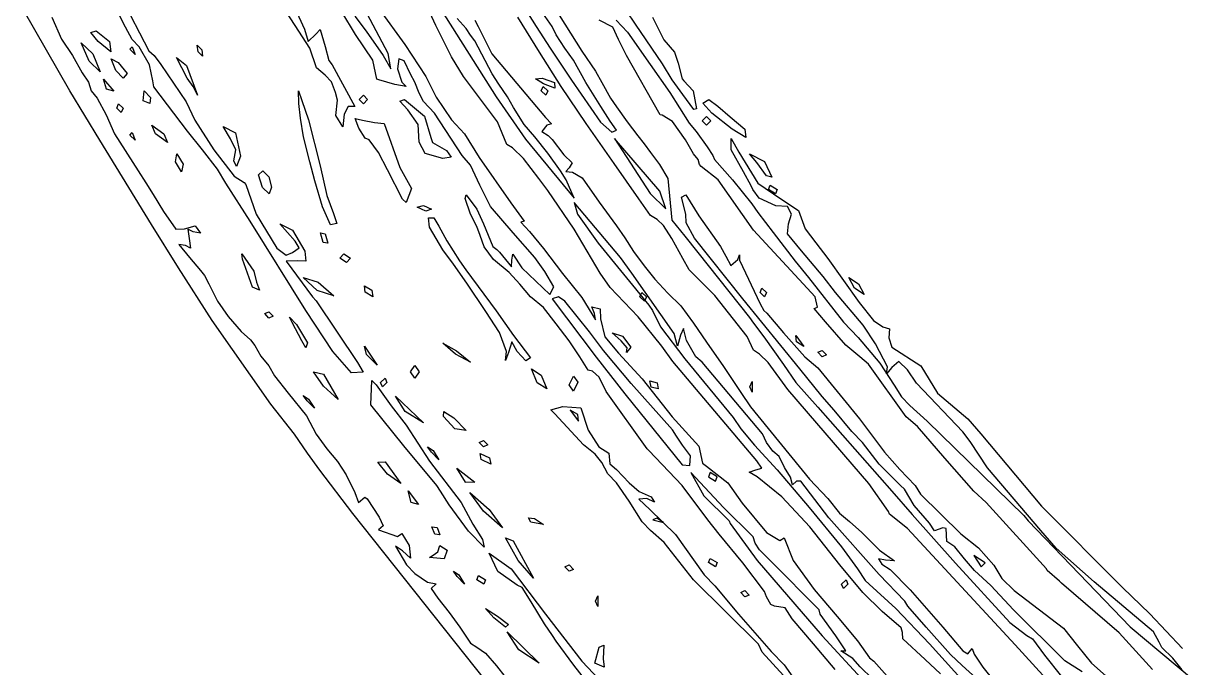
# Model space of a CAD drawing. Extents: x -2 to 136, y 0 to 93.
# Drawn here: x 2.06 to 20.71, y 17.02 to 27.39 of the extents above; entities that cross this region are included whole.
import ezdxf

# ---------------------------------------------------------------- set-up
doc = ezdxf.new("R2010")
doc.units = 0

msp = doc.modelspace()

# ---------------------------------------------------------------- linework, layer by layer
at = {"layer": 'Image'}
for p, q in [((3.453087, 28.157685), (4.081492, 26.945048)), ((8.465739, 28.113288), (9.671968, 26.207152)), ((9.817673, 28.117971), (10.313808, 27.338933)), ((11.915005, 27.372429), (11.449144, 28.058731)), ((3.704039, 27.324619), (3.417248, 27.894001)), ((8.697762, 27.350283), (8.498698, 27.78494)), ((2.80619, 26.299121), (2.057914, 27.612214)), ((6.670301, 26.990239), (6.188437, 27.732182)), ((6.436827, 27.618306), (6.583487, 27.293451)), ((7.788556, 27.612803), (8.20066, 27.049373)), ((10.569538, 27.335255), (10.348147, 27.660163)), ((2.517108, 27.485194), (2.676305, 27.130917)), ((7.403992, 27.209181), (7.187382, 27.570945)), ((7.39443, 27.503874), (7.575865, 27.261278)), ((7.933384, 26.90417), (7.595634, 27.542582)), ((9.188852, 27.303293), (9.040693, 27.463842)), ((9.326885, 27.435664), (9.378647, 27.335043)), ((10.365512, 26.921262), (10.018209, 27.488343)), ((10.68466, 27.520569), (11.049501, 26.940973)), ((11.547566, 27.325439), (11.328372, 27.435796)), ((11.600908, 27.440083), (11.783295, 27.245641)), ((12.188267, 27.485062), (12.369665, 27.122715)), ((3.145384, 27.241636), (3.235123, 27.26731)), ((3.263456, 27.095966), (3.145384, 27.241636)), ((3.235123, 27.26731), (3.447937, 27.094775)), ((3.813076, 27.127319), (3.704039, 27.324619)), ((6.583487, 27.293451), (6.647242, 27.093016)), ((6.769491, 27.210398), (6.837924, 27.288344)), ((6.837924, 27.288344), (6.916167, 27.012252)), ((7.575865, 27.261278), (7.852857, 26.869668)), ((8.948911, 26.846861), (8.697762, 27.350283)), ((9.257869, 27.197539), (9.188852, 27.303293)), ((9.378647, 27.335043), (9.602951, 26.895809)), ((10.313808, 27.338933), (10.541319, 26.990186)), ((10.638201, 27.199656), (10.569538, 27.335255)), ((11.639229, 27.126975), (11.547566, 27.325439)), ((11.783295, 27.245641), (12.148127, 26.722375)), ((12.346358, 26.73436), (11.915005, 27.372429)), ((2.676305, 27.130917), (2.849666, 26.868583)), ((3.117526, 26.780292), (2.993291, 27.07255)), ((2.993291, 27.07255), (3.179121, 26.895359)), ((3.263456, 27.094775), (3.263456, 27.095966)), ((3.471373, 26.930549), (3.263456, 27.094775)), ((3.447937, 27.094775), (3.471373, 26.930549)), ((3.922864, 27.006537), (3.813076, 27.127319)), ((6.647242, 27.093016), (6.769491, 27.210398)), ((7.687107, 26.795724), (7.403992, 27.209181)), ((8.20066, 27.049373), (8.539453, 26.531743)), ((9.326885, 27.104618), (9.257869, 27.197539)), ((9.606691, 26.576378), (9.326885, 27.104618)), ((10.776234, 26.990186), (10.638201, 27.199656)), ((11.766775, 26.86988), (11.639229, 27.126975)), ((12.369665, 27.122715), (12.540637, 26.921077)), ((2.849666, 26.868583), (3.005601, 26.589634)), ((3.179121, 26.895359), (3.299715, 26.609553)), ((3.775506, 26.97103), (3.814141, 27.009659)), ((3.861264, 26.885887), (3.775506, 26.97103)), ((3.775506, 26.97103), (3.775506, 26.97103)), ((3.814141, 27.009659), (3.861264, 26.885887)), ((4.093593, 26.720708), (3.922864, 27.006537)), ((4.081492, 26.945048), (4.166124, 26.868583)), ((4.166124, 26.868583), (4.27522, 26.724677)), ((4.872493, 26.926818), (4.859894, 27.033339)), ((4.859894, 27.033339), (4.933655, 26.959706)), ((4.946094, 26.856376), (4.872493, 26.926818)), ((4.872493, 26.926818), (4.872493, 26.926818)), ((4.933655, 26.959706), (4.946094, 26.856376)), ((6.780349, 26.670755), (6.670301, 26.990239)), ((6.916167, 27.012252), (6.979289, 26.791193)), ((7.852857, 26.869668), (7.973971, 26.654688)), ((7.973971, 26.654688), (7.933384, 26.90417)), ((7.933384, 26.90417), (7.933384, 26.90417)), ((9.602951, 26.895809), (10.465652, 25.871264)), ((10.714412, 26.36913), (10.365512, 26.921262)), ((10.541319, 26.990186), (10.883439, 26.472556)), ((10.914267, 26.796432), (10.776234, 26.990186)), ((11.049501, 26.940973), (11.270795, 26.617732)), ((12.307929, 25.917011), (11.766775, 26.86988)), ((12.540637, 26.921077), (12.600091, 26.746584)), ((3.299715, 26.609553), (3.117526, 26.780292)), ((3.117526, 26.780292), (3.117526, 26.780292)), ((3.551212, 26.627972), (3.472498, 26.817757)), ((3.472498, 26.817757), (3.586664, 26.755315)), ((3.586664, 26.755315), (3.729623, 26.578468)), ((4.142411, 26.461893), (4.093593, 26.720708)), ((4.27522, 26.724677), (4.680998, 26.126799)), ((4.697169, 26.506978), (4.526245, 26.836569)), ((4.526245, 26.836569), (4.687124, 26.711077)), ((4.687124, 26.711077), (4.862901, 26.230912)), ((6.917149, 26.554629), (6.780349, 26.670755)), ((6.979289, 26.791193), (7.029929, 26.722163)), ((7.029929, 26.722163), (7.39443, 26.049302)), ((7.747696, 26.486922), (7.687107, 26.795724)), ((8.103259, 26.815029), (8.084595, 26.653874)), ((8.188119, 26.783441), (8.103259, 26.815029)), ((8.291644, 26.567938), (8.188119, 26.783441)), ((9.146692, 26.529653), (8.948911, 26.846861)), ((11.111557, 26.436519), (10.914267, 26.796432)), ((12.148127, 26.722375), (12.46689, 26.273748)), ((12.502837, 26.479805), (12.346358, 26.73436)), ((12.600091, 26.746584), (12.666382, 26.494384)), ((3.005601, 26.589634), (3.107456, 26.442049)), ((3.396375, 26.328543), (3.348285, 26.48679)), ((3.348285, 26.48679), (3.517499, 26.298407)), ((3.665378, 26.50719), (3.551212, 26.627972)), ((3.551212, 26.627972), (3.551212, 26.627972)), ((3.729623, 26.578468), (3.665378, 26.50719)), ((4.791804, 26.368945), (4.697169, 26.506978)), ((7.02115, 26.44832), (6.917149, 26.554629)), ((7.782688, 26.47872), (7.747696, 26.486922)), ((8.084595, 26.653874), (8.153611, 26.438371)), ((8.36066, 26.438371), (8.291644, 26.567938)), ((8.539453, 26.531743), (8.70485, 26.197971)), ((9.693677, 25.80279), (9.146692, 26.529653)), ((9.711389, 26.408844), (9.606691, 26.576378)), ((10.30405, 26.492327), (10.409824, 26.505972)), ((10.431152, 26.41403), (10.30405, 26.492327)), ((10.409824, 26.505972), (10.60653, 26.433371)), ((11.270795, 26.617732), (11.373504, 26.436758)), ((12.675378, 26.241072), (12.502837, 26.479805)), ((12.666382, 26.494384), (12.690012, 26.46094)), ((3.290777, 25.505425), (2.80619, 26.299121)), ((3.107456, 26.442049), (3.151671, 26.30227)), ((3.151671, 26.30227), (3.246353, 26.18297)), ((3.517499, 26.298407), (3.396375, 26.328543)), ((3.396375, 26.328543), (3.396375, 26.328543)), ((3.989621, 26.138969), (4.005242, 26.300021)), ((4.005242, 26.300021), (4.1066, 26.19649)), ((4.163281, 26.368125), (4.142411, 26.461893)), ((4.70264, 25.654147), (4.163281, 26.368125)), ((4.862901, 26.230912), (4.791804, 26.368945)), ((4.791804, 26.368945), (4.791804, 26.368945)), ((6.495721, 26.098038), (6.490284, 26.299915)), ((6.490284, 26.299915), (6.652051, 25.834037)), ((7.082606, 26.276685), (7.02115, 26.44832)), ((8.041499, 26.402494), (7.782688, 26.47872)), ((8.222628, 26.373443), (8.041499, 26.402494)), ((8.153611, 26.438371), (8.222628, 26.373443)), ((8.429677, 26.261736), (8.36066, 26.438371)), ((9.850737, 26.203951), (9.711389, 26.408844)), ((10.396644, 26.299942), (10.427079, 26.368945)), ((10.469733, 26.230912), (10.396644, 26.299942)), ((10.396644, 26.299942), (10.396644, 26.299942)), ((10.427079, 26.368945), (10.500169, 26.299942)), ((10.616069, 26.343872), (10.431151, 26.414056)), ((10.431151, 26.414056), (10.431152, 26.41403)), ((10.500169, 26.299942), (10.469733, 26.230912)), ((10.60653, 26.433371), (10.616069, 26.343872)), ((11.120128, 25.775591), (10.714412, 26.36913)), ((10.883439, 26.472556), (11.35123, 25.799003)), ((11.355787, 26.047424), (11.111557, 26.436519)), ((11.373504, 26.436758), (11.510727, 26.183234)), ((12.690012, 26.46094), (12.843198, 26.303523)), ((12.843198, 26.303523), (12.893595, 26.010117)), ((3.246353, 26.18297), (3.39133, 25.913968)), ((4.094685, 26.096848), (3.98962, 26.138969)), ((3.98962, 26.138969), (3.989621, 26.138969)), ((4.1066, 26.19649), (4.094685, 26.096848)), ((4.680998, 26.126799), (4.819031, 25.831233)), ((7.116131, 26.149817), (7.082606, 26.276685)), ((7.090641, 25.903808), (7.116131, 26.149817)), ((7.463446, 26.161988), (7.532463, 26.230991)), ((7.532463, 26.092958), (7.463446, 26.161988)), ((7.463446, 26.161988), (7.463446, 26.161988)), ((7.532463, 26.230991), (7.60148, 26.161988)), ((7.60148, 26.161988), (7.532463, 26.092958)), ((8.118713, 26.132606), (8.195295, 26.160692)), ((8.247057, 25.99292), (8.118713, 26.132606)), ((8.195295, 26.160692), (8.516147, 25.895252)), ((8.50014, 26.128677), (8.429677, 26.261736)), ((8.677442, 25.942966), (8.50014, 26.128677)), ((8.70485, 26.197971), (8.952231, 25.835625)), ((9.671968, 26.207152), (10.140726, 25.523523)), ((9.948033, 26.031443), (9.850737, 26.203951)), ((11.510727, 26.183234), (11.604438, 26.043825)), ((12.46689, 26.273748), (12.778632, 25.783132)), ((12.852175, 25.999534), (12.675378, 26.241072)), ((12.994508, 26.103793), (13.09045, 26.162306)), ((13.09045, 26.162306), (13.237896, 26.053483)), ((3.564019, 26.02414), (3.594454, 26.093144)), ((3.637109, 25.955111), (3.564019, 26.02414)), ((3.564019, 26.02414), (3.564019, 26.02414)), ((3.594454, 26.093144), (3.667544, 26.02414)), ((3.667544, 26.02414), (3.637109, 25.955111)), ((6.518533, 25.861131), (6.495721, 26.098038)), ((7.226627, 25.926192), (7.201376, 25.722092)), ((7.290052, 26.049302), (7.226627, 25.926192)), ((7.39443, 26.049302), (7.290052, 26.049302)), ((8.41647, 25.760811), (8.247057, 25.99292)), ((9.12334, 25.2632), (8.677442, 25.942966)), ((10.120574, 25.76051), (9.948033, 26.031443)), ((11.503579, 25.81467), (11.355787, 26.047424)), ((11.604438, 26.043825), (11.776979, 25.804642)), ((12.893595, 26.010117), (12.852167, 25.99927)), ((12.852167, 25.99927), (12.852175, 25.999534)), ((13.143238, 25.939871), (12.994508, 26.103793)), ((13.467874, 25.683357), (13.143238, 25.939871)), ((13.237896, 26.053483), (13.438582, 25.884255)), ((3.39133, 25.913968), (3.528649, 25.609406)), ((4.185167, 25.610174), (4.129266, 25.748207)), ((4.129266, 25.748207), (4.3232, 25.610174)), ((4.819031, 25.831233), (5.124415, 25.352152)), ((6.570676, 25.562602), (6.518533, 25.861131)), ((6.652051, 25.834037), (6.838343, 25.09212)), ((7.201376, 25.722092), (7.090641, 25.903808)), ((7.459527, 25.701534), (7.402537, 25.856501)), ((7.402537, 25.856501), (7.516842, 25.829301)), ((7.516842, 25.829301), (7.713432, 25.790752)), ((7.713432, 25.790752), (7.868645, 25.773289)), ((7.868645, 25.773289), (8.120569, 25.06889)), ((8.431688, 25.47558), (8.41647, 25.760811)), ((8.516147, 25.895252), (8.619754, 25.551648)), ((8.952231, 25.835625), (9.161219, 25.611311)), ((9.841791, 25.438777), (9.693677, 25.80279)), ((10.293115, 25.561385), (10.120574, 25.76051)), ((10.485075, 25.750482), (10.406037, 25.645072)), ((10.465652, 25.871264), (10.560485, 25.772337)), ((10.560485, 25.772337), (10.485075, 25.750482)), ((11.569939, 25.129638), (11.120128, 25.775591)), ((11.35123, 25.799003), (11.532012, 25.636154)), ((11.604431, 25.670419), (11.503579, 25.81467)), ((11.776979, 25.804642), (11.94952, 25.577789)), ((12.342901, 25.911454), (12.307929, 25.917011)), ((12.507523, 25.806097), (12.342901, 25.911454)), ((12.718036, 25.515083), (12.507523, 25.806097)), ((12.778632, 25.783132), (12.887157, 25.645522)), ((12.984759, 25.81721), (13.053776, 25.88624)), ((13.053776, 25.748207), (12.984759, 25.81721)), ((12.984759, 25.81721), (12.984759, 25.81721)), ((13.053776, 25.88624), (13.122792, 25.81721)), ((13.122792, 25.81721), (13.053776, 25.748207)), ((13.438582, 25.884255), (13.673156, 25.682484)), ((3.528649, 25.609406), (3.909279, 25.016344)), ((3.775506, 25.589801), (3.814141, 25.62843)), ((3.861264, 25.504685), (3.775506, 25.589801)), ((3.775506, 25.589801), (3.775506, 25.589801)), ((3.814141, 25.62843), (3.861264, 25.504685)), ((4.379102, 25.472141), (4.185167, 25.610174)), ((4.185167, 25.610174), (4.185167, 25.610174)), ((4.3232, 25.610174), (4.379102, 25.472141)), ((4.944197, 25.351465), (4.70264, 25.654147)), ((5.392232, 25.526671), (5.27911, 25.726061)), ((5.27911, 25.726061), (5.475059, 25.627425)), ((5.475059, 25.627425), (5.555768, 25.251664)), ((6.670523, 25.161124), (6.570676, 25.562602)), ((7.564536, 25.536964), (7.459527, 25.701534)), ((8.619754, 25.551648), (8.646734, 25.472009)), ((9.161219, 25.611311), (9.397042, 25.228936)), ((10.500164, 25.29958), (10.293115, 25.561385)), ((10.406037, 25.645072), (10.507395, 25.580117)), ((10.507395, 25.580117), (10.56918, 25.516458)), ((11.532012, 25.636154), (11.604431, 25.670419)), ((11.604431, 25.670419), (11.604431, 25.670419)), ((11.94952, 25.577789), (12.053044, 25.446926)), ((12.887157, 25.645522), (13.063654, 25.397687)), ((13.467874, 25.682484), (13.467874, 25.683357)), ((13.689818, 25.549521), (13.467874, 25.682484)), ((13.673156, 25.682484), (13.689818, 25.549521)), ((4.123203, 24.147824), (3.290777, 25.505425)), ((5.480806, 25.35157), (5.392232, 25.526671)), ((7.628188, 25.512887), (7.564536, 25.536964)), ((7.77659, 25.309819), (7.628188, 25.512887)), ((8.528428, 25.29442), (8.431688, 25.47558)), ((8.646734, 25.472009), (8.870476, 25.342601)), ((9.932414, 25.386522), (9.841791, 25.438777)), ((10.112006, 25.213802), (9.932414, 25.386522)), ((10.140726, 25.523523), (10.924172, 24.574913)), ((10.56918, 25.516458), (10.758975, 25.272143)), ((12.30597, 24.688684), (11.574066, 25.533471)), ((11.574066, 25.533471), (12.151349, 24.650187)), ((12.053044, 25.446926), (12.156569, 25.309925)), ((12.846733, 25.28643), (12.718036, 25.515083)), ((13.063654, 25.397687), (13.155167, 25.26148)), ((13.453086, 25.351306), (13.450762, 25.53154)), ((13.450762, 25.53154), (13.577641, 25.316804)), ((4.509803, 25.157922), (4.533234, 25.288573)), ((4.533234, 25.288573), (4.633769, 25.119346)), ((5.185755, 25.038886), (4.944197, 25.351465)), ((5.124415, 25.352152), (5.455706, 24.930275)), ((5.448393, 25.175199), (5.480806, 25.35157)), ((5.493394, 25.085301), (5.448393, 25.175199)), ((5.448393, 25.175199), (5.448393, 25.175199)), ((5.555768, 25.251664), (5.493394, 25.085301)), ((7.919868, 25.029758), (7.77659, 25.309819)), ((8.813549, 25.213193), (8.528428, 25.29442)), ((8.528428, 25.29442), (8.528428, 25.29442)), ((8.946024, 25.231661), (8.813549, 25.213193)), ((8.870476, 25.342601), (8.946024, 25.231661)), ((9.258132, 25.10736), (9.12334, 25.2632)), ((9.397042, 25.228936), (9.905427, 24.500142)), ((10.355075, 24.893048), (10.112006, 25.213802)), ((10.707214, 25.014042), (10.500164, 25.29958)), ((10.758975, 25.272143), (10.894703, 25.143142)), ((12.156569, 25.309925), (12.297794, 25.11797)), ((12.919822, 25.195916), (12.846733, 25.28643)), ((12.943667, 25.11625), (12.919822, 25.195916)), ((13.155167, 25.26148), (13.182853, 25.195916)), ((13.182853, 25.195916), (13.471165, 24.868098)), ((13.649487, 24.997876), (13.453086, 25.351306)), ((13.577641, 25.316804), (13.879262, 24.816425)), ((13.864713, 25.145275), (13.746631, 25.288679)), ((13.746631, 25.288679), (13.988189, 25.163346)), ((3.909279, 25.016344), (4.030838, 24.821637)), ((4.509804, 25.157922), (4.509803, 25.157922)), ((4.606509, 24.997029), (4.509804, 25.157922)), ((4.633769, 25.119346), (4.606509, 24.997029)), ((5.321771, 24.817086), (5.185755, 25.038886)), ((5.845071, 24.950674), (5.914087, 25.012296)), ((5.914087, 25.012296), (6.014097, 24.917945)), ((6.753927, 24.850556), (6.670523, 25.161124)), ((6.838343, 25.09212), (6.945476, 24.618914)), ((8.16475, 24.557345), (7.919868, 25.029758)), ((8.120569, 25.06889), (8.305627, 24.730478)), ((9.409229, 24.781976), (9.258132, 25.10736)), ((10.798688, 24.87167), (10.707214, 25.014042)), ((10.845245, 25.060397), (10.791897, 25.004358)), ((10.791897, 25.004358), (10.897007, 24.990071)), ((10.894703, 25.143142), (10.845245, 25.060397)), ((10.897007, 24.990071), (11.053269, 24.902732)), ((11.966783, 24.564753), (11.569939, 25.129638)), ((12.297794, 25.11797), (12.432568, 24.889443)), ((12.968043, 25.082066), (12.943667, 25.11625)), ((13.240849, 24.868415), (12.968043, 25.082066)), ((13.773297, 24.773589), (13.649487, 24.997876)), ((14.02, 24.931968), (13.864713, 25.145275)), ((13.988189, 25.163346), (14.106271, 24.91104)), ((4.030838, 24.821637), (4.150511, 24.630582)), ((5.711781, 24.202486), (5.321771, 24.817086)), ((5.455706, 24.930275), (5.61398, 24.824071)), ((5.61398, 24.824071), (5.643442, 24.795523)), ((5.908406, 24.747157), (5.845071, 24.950674)), ((6.014097, 24.917945), (6.055989, 24.752793)), ((6.876679, 24.436457), (6.753927, 24.850556)), ((10.500174, 24.69604), (10.355075, 24.893048)), ((10.924172, 24.574913), (10.798688, 24.87167)), ((11.053269, 24.902732), (11.329335, 24.51144)), ((12.432568, 24.889443), (12.49891, 24.217647)), ((13.812962, 24.058659), (13.240849, 24.868415)), ((13.471165, 24.868098), (13.786629, 24.485087)), ((13.879262, 24.816425), (14.25208, 24.562028)), ((14.02, 24.931942), (14.02, 24.931968)), ((14.106271, 24.91104), (14.02, 24.931942)), ((4.150511, 24.630582), (4.31645, 24.361977)), ((5.643442, 24.795523), (5.807914, 24.319009)), ((6.019314, 24.643626), (5.908406, 24.747157)), ((5.908406, 24.747157), (5.908406, 24.747157)), ((6.055989, 24.752793), (6.019314, 24.643626)), ((6.945476, 24.618914), (7.05352, 24.327899)), ((8.305627, 24.730478), (8.222622, 24.505593)), ((9.171603, 24.569754), (9.188856, 24.629656)), ((9.188856, 24.629656), (9.360502, 24.396743)), ((9.577163, 24.442172), (9.409229, 24.781976)), ((10.922899, 24.076148), (10.500174, 24.69604)), ((12.151349, 24.650187), (12.401806, 24.402448)), ((12.401806, 24.402448), (12.30597, 24.688684)), ((12.30597, 24.688684), (12.30597, 24.688684)), ((12.65164, 24.588195), (12.720276, 24.626593)), ((12.720276, 24.626593), (12.933202, 24.287126)), ((13.800833, 24.712893), (13.773297, 24.773589)), ((13.902258, 24.573776), (13.800833, 24.712893)), ((14.166177, 24.643626), (14.054506, 24.712629)), ((14.054506, 24.712629), (14.054508, 24.712629)), ((14.054508, 24.712629), (14.080869, 24.781659)), ((14.080869, 24.781659), (14.19254, 24.712629)), ((14.19254, 24.712629), (14.166177, 24.643626)), ((7.006251, 24.145363), (6.876679, 24.436457)), ((8.222622, 24.505593), (8.16475, 24.557345)), ((8.16475, 24.557345), (8.16475, 24.557345)), ((8.399141, 24.430028), (8.498592, 24.456486)), ((8.537269, 24.367454), (8.399141, 24.430028)), ((8.399141, 24.430028), (8.399141, 24.430028)), ((8.498592, 24.456486), (8.63193, 24.396164)), ((9.257873, 24.317395), (9.171603, 24.569754)), ((9.943688, 24.014103), (9.577163, 24.442172)), ((9.905427, 24.500142), (10.120584, 24.20164)), ((11.673442, 23.621171), (10.925759, 24.50681)), ((10.925759, 24.50681), (10.980224, 24.317262)), ((11.329335, 24.51144), (11.604426, 24.129938)), ((12.156579, 24.296255), (11.966783, 24.564753)), ((12.720657, 24.318162), (12.65164, 24.588195)), ((13.786629, 24.485087), (13.881979, 24.343324)), ((14.169077, 24.452994), (13.902258, 24.573776)), ((14.360826, 24.4391), (14.169077, 24.452994)), ((14.25208, 24.562028), (14.533577, 24.375656)), ((14.421608, 24.316045), (14.360826, 24.4391)), ((4.31645, 24.361977), (4.512276, 24.075963)), ((5.807914, 24.319009), (6.138254, 23.769404)), ((7.05352, 24.327899), (7.105822, 24.167912)), ((8.63193, 24.396164), (8.537269, 24.367454)), ((8.599462, 24.10975), (8.582577, 24.256607)), ((8.582577, 24.256607), (8.667522, 24.256144)), ((8.667522, 24.256144), (8.749202, 24.124673)), ((9.35704, 24.118428), (9.257873, 24.317395)), ((9.360502, 24.396743), (9.46906, 24.160815)), ((10.980224, 24.317262), (11.31246, 23.851411)), ((12.260103, 24.229606), (12.156579, 24.296255)), ((12.726829, 24.178489), (12.720657, 24.318162)), ((12.933202, 24.287126), (13.277991, 23.798336)), ((13.881979, 24.343324), (14.128071, 24.018919)), ((14.376349, 24.160762), (14.421608, 24.316045)), ((14.533577, 24.375656), (14.641153, 24.080514)), ((4.55571, 23.453849), (4.123203, 24.147824)), ((4.512276, 24.075963), (4.653887, 24.079402)), ((4.653887, 24.079402), (4.825293, 24.128043)), ((4.794719, 24.030613), (4.706309, 24.077666)), ((4.706309, 24.077666), (4.730042, 23.923484)), ((4.825293, 24.128043), (4.909691, 24.009182)), ((6.607604, 22.765272), (5.711781, 24.202486)), ((6.43298, 23.883611), (6.187153, 24.160762)), ((6.187153, 24.160762), (6.392299, 24.057019)), ((6.392299, 24.057019), (6.593264, 23.719993)), ((7.105822, 24.167912), (7.006251, 24.145363)), ((7.006251, 24.145363), (7.006251, 24.145363)), ((8.814189, 23.742879), (8.599462, 24.10975)), ((8.749202, 24.124673), (8.877429, 23.885489)), ((9.414843, 23.97259), (9.35704, 24.118428)), ((9.46906, 24.160815), (9.613912, 23.798495)), ((10.120584, 24.20164), (10.066951, 24.1889)), ((10.066951, 24.1889), (10.206855, 24.037096)), ((11.345625, 23.365981), (10.922899, 24.076148)), ((11.604426, 24.129938), (11.742459, 23.935258)), ((12.363628, 24.13679), (12.260103, 24.229606)), ((12.497749, 23.922584), (12.363628, 24.13679)), ((12.49891, 24.217647), (12.708701, 23.96415)), ((12.864862, 23.929304), (12.726829, 24.178489)), ((14.610071, 23.194452), (13.812962, 24.058659)), ((14.35747, 23.998728), (14.376349, 24.160762)), ((14.641153, 24.080514), (14.817339, 23.852787)), ((4.730042, 23.923484), (4.753491, 23.77109)), ((4.909691, 24.009182), (4.794719, 24.030613)), ((6.497066, 23.772698), (6.43298, 23.883611)), ((6.888305, 23.861412), (6.844392, 24.016696)), ((6.844392, 24.016696), (6.919735, 24.000027)), ((6.919735, 24.000027), (6.963463, 23.851229)), ((8.877429, 23.885489), (9.080706, 23.567963)), ((9.47524, 23.788493), (9.414843, 23.97259)), ((10.29312, 23.621409), (9.943688, 24.014103)), ((10.206855, 24.037096), (10.431158, 23.7623)), ((11.742459, 23.935258), (11.880491, 23.717903)), ((12.675399, 23.603021), (12.497749, 23.922584)), ((12.708701, 23.96415), (12.916134, 23.700017)), ((13.639179, 22.952438), (12.864862, 23.929304)), ((14.128071, 24.018919), (14.479813, 23.559312)), ((14.586371, 23.725232), (14.35747, 23.998728)), ((4.672474, 23.811142), (4.564609, 23.828075)), ((4.564609, 23.828075), (4.73715, 23.619901)), ((4.753491, 23.77109), (4.672474, 23.811142)), ((6.138254, 23.769404), (6.288482, 23.657154)), ((6.288482, 23.657154), (6.393542, 23.701525)), ((6.393542, 23.701525), (6.497066, 23.772698)), ((6.593264, 23.719993), (6.608594, 23.557803)), ((6.963463, 23.851229), (6.888305, 23.861439)), ((6.888305, 23.861439), (6.888305, 23.861412)), ((8.981807, 23.510417), (8.814189, 23.742879)), ((9.624644, 23.585373), (9.47524, 23.788493)), ((9.613912, 23.798495), (9.683474, 23.746716)), ((9.683474, 23.746716), (9.721269, 23.703986)), ((9.721269, 23.703986), (9.915983, 23.47065)), ((10.431158, 23.7623), (10.740211, 23.361562)), ((11.31246, 23.851411), (12.128175, 22.850652)), ((11.880491, 23.717903), (12.053033, 23.482979)), ((12.916134, 23.700017), (13.749471, 22.653723)), ((13.277991, 23.798336), (13.364064, 23.643317)), ((14.934853, 23.315948), (14.586371, 23.725232)), ((14.817339, 23.852787), (15.009659, 23.601751)), ((4.73715, 23.619901), (4.909691, 23.407838)), ((5.586195, 23.594845), (5.577744, 23.67766)), ((5.577744, 23.67766), (5.772539, 23.401594)), ((5.669014, 23.367092), (5.586195, 23.594845)), ((6.465966, 23.566032), (6.290017, 23.56074)), ((6.290017, 23.56074), (6.713502, 22.986331)), ((6.608594, 23.557803), (6.465966, 23.566032)), ((7.152868, 23.608339), (7.21781, 23.677369)), ((7.260465, 23.539336), (7.152868, 23.608339)), ((7.152868, 23.608339), (7.152868, 23.608339)), ((7.21781, 23.677369), (7.325408, 23.608339)), ((7.325408, 23.608339), (7.260465, 23.539336)), ((9.197491, 23.208633), (8.981807, 23.510417)), ((9.080706, 23.567963), (9.183451, 23.419215)), ((9.879043, 23.380506), (9.624644, 23.585373)), ((9.915983, 23.47065), (9.92308, 23.574181)), ((9.92308, 23.574181), (9.936773, 23.673026)), ((9.936773, 23.673026), (10.081474, 23.453399)), ((10.451544, 23.393788), (10.29312, 23.621409)), ((11.852915, 23.367621), (11.673442, 23.621171)), ((12.774523, 23.420379), (12.675399, 23.603021)), ((13.364064, 23.643317), (13.445856, 23.493)), ((13.445856, 23.493), (13.561134, 23.587437)), ((13.561134, 23.587437), (13.588152, 23.66326)), ((13.588152, 23.66326), (13.585348, 23.573943)), ((13.585348, 23.573943), (13.921307, 22.872375)), ((14.479813, 23.559312), (14.699582, 23.298221)), ((15.009659, 23.601751), (15.513938, 22.896187)), ((5.100795, 22.603505), (4.55571, 23.453849)), ((4.909691, 23.407838), (4.978708, 23.331506)), ((4.978708, 23.331506), (5.047724, 23.193473)), ((5.750684, 23.140477), (5.669014, 23.367092)), ((5.772539, 23.401594), (5.81094, 23.224349)), ((9.183451, 23.419215), (9.671972, 22.760985)), ((10.049665, 23.188604), (9.879043, 23.380506)), ((10.081474, 23.453399), (10.534677, 23.022049)), ((10.600343, 23.144856), (10.451544, 23.393788)), ((10.740211, 23.361562), (11.050784, 22.975933)), ((11.50461, 23.137593), (11.345625, 23.365981)), ((12.535132, 22.398507), (11.852915, 23.367621)), ((12.053033, 23.482979), (12.225573, 23.27298)), ((13.191825, 23.010117), (12.774523, 23.420379)), ((15.133478, 23.056498), (14.934853, 23.315948)), ((5.047724, 23.193473), (5.11674, 23.05544)), ((5.862298, 23.092928), (5.750684, 23.140477)), ((5.750684, 23.140477), (5.750684, 23.140477)), ((5.81094, 23.224349), (5.862298, 23.092928)), ((6.790531, 23.090285), (6.566228, 23.298142)), ((6.566228, 23.298142), (6.807785, 23.224244)), ((6.807785, 23.224244), (7.05726, 23.003565)), ((7.564128, 23.060996), (7.553265, 23.164617)), ((7.553265, 23.164617), (7.669106, 23.092561)), ((9.502367, 22.749529), (9.197491, 23.208633)), ((10.222341, 22.988262), (10.049665, 23.188604)), ((10.534677, 23.022049), (10.600343, 23.144856)), ((11.957931, 22.664598), (11.50461, 23.137593)), ((12.225573, 23.27298), (12.432623, 23.04565)), ((13.916476, 23.056498), (13.946911, 23.125528)), ((13.946911, 23.125528), (14.02, 23.056498)), ((14.803936, 22.986225), (14.610071, 23.194452)), ((14.699582, 23.298221), (15.262307, 22.579719)), ((15.434836, 23.125528), (15.343661, 23.298909)), ((15.343661, 23.298909), (15.503853, 23.194557)), ((15.595029, 23.02115), (15.434836, 23.125528)), ((15.434836, 23.125528), (15.434836, 23.125528)), ((15.503853, 23.194557), (15.595029, 23.02115)), ((5.11674, 23.05544), (5.185757, 22.918994)), ((6.713502, 22.986331), (6.773132, 22.922196)), ((6.790532, 23.090285), (6.790531, 23.090285)), ((7.05726, 23.003565), (6.790532, 23.090285)), ((7.564129, 23.060996), (7.564128, 23.060996)), ((7.683015, 22.987389), (7.564129, 23.060996)), ((7.669106, 23.092561), (7.683015, 22.987389)), ((10.431152, 22.812764), (10.222341, 22.988262)), ((10.67271, 22.987495), (10.569185, 22.953575)), ((10.569185, 22.953575), (11.279731, 22.012956)), ((10.776234, 22.915555), (10.67271, 22.987495)), ((11.050784, 22.975933), (11.266594, 22.613586)), ((11.984016, 22.987389), (12.014451, 23.056392)), ((12.057106, 22.918359), (11.984016, 22.987389)), ((11.984016, 22.987389), (11.984016, 22.987389)), ((12.014451, 23.056392), (12.087541, 22.987389)), ((12.087541, 22.987389), (12.057106, 22.918359)), ((12.432623, 23.04565), (12.639672, 22.840784)), ((13.708261, 22.348924), (13.191825, 23.010117)), ((14.554889, 21.828145), (13.639179, 22.952438)), ((13.989565, 22.987495), (13.916476, 23.056498)), ((13.916476, 23.056498), (13.916476, 23.056498)), ((14.02, 23.056498), (13.989565, 22.987495)), ((14.843499, 22.817765), (14.803936, 22.986225)), ((15.578365, 22.529978), (15.133478, 23.056498)), ((5.185757, 22.918994), (5.355607, 22.671265)), ((7.040595, 22.105984), (6.607604, 22.765272)), ((6.773132, 22.922196), (7.440229, 21.930406)), ((9.671972, 22.760985), (9.948037, 22.366307)), ((10.638201, 22.549531), (10.431152, 22.812764)), ((11.173079, 22.420493), (10.776234, 22.915555)), ((11.251468, 22.717514), (11.210742, 22.825067)), ((11.210742, 22.825067), (11.343325, 22.794296)), ((11.343325, 22.794296), (11.346854, 22.634488)), ((12.128175, 22.850652), (12.188178, 22.764398)), ((12.188178, 22.764398), (12.314066, 22.505583)), ((12.639672, 22.840784), (12.846721, 22.56231)), ((13.921307, 22.872375), (13.975502, 22.764054)), ((13.975502, 22.764054), (14.02766, 22.725716)), ((14.787965, 22.79761), (14.843499, 22.817765)), ((14.968987, 22.583741), (14.787965, 22.79761)), ((15.513938, 22.896187), (15.745416, 22.60287)), ((6.044071, 21.260932), (5.100795, 22.603505)), ((5.355607, 22.671265), (5.567307, 22.428113)), ((5.945085, 22.715451), (6.014102, 22.745878)), ((6.014102, 22.642346), (5.945085, 22.715451)), ((5.945085, 22.715451), (5.945085, 22.715451)), ((6.014102, 22.745878), (6.083118, 22.6728)), ((6.083118, 22.6728), (6.014102, 22.642346)), ((6.388728, 22.573449), (6.343136, 22.658006)), ((6.343136, 22.658006), (6.454863, 22.538947)), ((6.542313, 22.280132), (6.388728, 22.573449)), ((9.725388, 22.414937), (9.502367, 22.749529)), ((11.266594, 22.613586), (11.251468, 22.717514)), ((11.346854, 22.634488), (11.419322, 22.341171)), ((12.335053, 22.195016), (11.957931, 22.664598)), ((13.749471, 22.653723), (13.812963, 22.564136)), ((13.812963, 22.564136), (13.97823, 22.344426)), ((14.02766, 22.725716), (14.296078, 22.407555)), ((15.295942, 22.21097), (14.968987, 22.583741)), ((15.262307, 22.579719), (15.497633, 22.331805)), ((15.745416, 22.60287), (15.89093, 22.504366)), ((5.567307, 22.428113), (5.715415, 22.296272)), ((6.454863, 22.538947), (6.634907, 22.245604)), ((9.835893, 22.105772), (9.725388, 22.414937)), ((10.845251, 22.279365), (10.638201, 22.549531)), ((11.397382, 22.12162), (11.173079, 22.420493)), ((11.680392, 22.275661), (11.535415, 22.408587)), ((11.535415, 22.408587), (11.705601, 22.355618)), ((12.314066, 22.505583), (12.707584, 21.987953)), ((12.590473, 22.195016), (12.535132, 22.398507)), ((12.684202, 22.474329), (12.637066, 22.36755)), ((12.73381, 22.28127), (12.684202, 22.474329)), ((12.846721, 22.56231), (13.05377, 22.257193)), ((14.296078, 22.407555), (14.638643, 22.019253)), ((15.777311, 22.23084), (15.578365, 22.529978)), ((15.89093, 22.504366), (16.001191, 22.471191)), ((16.001191, 22.471191), (15.991445, 22.325085)), ((5.715415, 22.296272), (5.786666, 22.205043)), ((5.786666, 22.205043), (5.882807, 22.0319)), ((6.606291, 22.163679), (6.542313, 22.280132)), ((6.542313, 22.280132), (6.542313, 22.280132)), ((6.634907, 22.245604), (6.606291, 22.163679)), ((7.58199, 22.056533), (7.548967, 22.191047)), ((7.548967, 22.191047), (7.757351, 21.885295)), ((9.016316, 22.065529), (8.809266, 22.242905)), ((8.809266, 22.242905), (9.03357, 22.117202)), ((9.921988, 22.262802), (9.867279, 22.090241)), ((10.006457, 22.107492), (9.921988, 22.262802)), ((9.948037, 22.366307), (10.224103, 22.006739)), ((11.015664, 22.023301), (10.845251, 22.279365)), ((11.419322, 22.341171), (11.638945, 22.077171)), ((11.779843, 22.164086), (11.680392, 22.275661)), ((11.705601, 22.355618), (11.835091, 22.175556)), ((12.511507, 21.94427), (12.335053, 22.195016)), ((12.637066, 22.36755), (12.590473, 22.195016)), ((12.884357, 22.022455), (12.73381, 22.28127)), ((13.05377, 22.257193), (13.329837, 21.865134)), ((13.812972, 22.12678), (13.708261, 22.348924)), ((13.97823, 22.344426), (14.295772, 21.899106)), ((14.504504, 22.261082), (14.490595, 22.36628)), ((14.490595, 22.36628), (14.62339, 22.187475)), ((14.62339, 22.187475), (14.504503, 22.261082)), ((14.504503, 22.261082), (14.504504, 22.261082)), ((15.522469, 22.021158), (15.295942, 22.21097)), ((15.497633, 22.331805), (15.844425, 21.917415)), ((15.970369, 21.86016), (15.777311, 22.23084)), ((15.991445, 22.325085), (16.035726, 22.177209)), ((5.882807, 22.0319), (6.013954, 21.876643)), ((7.340493, 21.765634), (7.040595, 22.105984)), ((7.757351, 21.885295), (7.58199, 22.056533)), ((7.58199, 22.056533), (7.58199, 22.056533)), ((9.257873, 21.937338), (9.016316, 22.065529)), ((9.016316, 22.065529), (9.016316, 22.065529)), ((9.03357, 22.117202), (9.257873, 21.937338)), ((9.82265, 21.964299), (9.835893, 22.105851)), ((9.867279, 22.090241), (9.82265, 21.964299)), ((9.835893, 22.105851), (9.835893, 22.105772)), ((10.145834, 21.958918), (10.006457, 22.107492)), ((10.224103, 22.006739), (10.145834, 21.958918)), ((11.150113, 21.80502), (11.015664, 22.023301)), ((11.279731, 22.012956), (11.742464, 21.426323)), ((11.566319, 21.926438), (11.397382, 22.12162)), ((11.638945, 22.077171), (12.018535, 21.668205)), ((11.835091, 22.175556), (11.768826, 22.090426)), ((11.768826, 22.090426), (11.779843, 22.164086)), ((11.779843, 22.164086), (11.779843, 22.164086)), ((12.98558, 21.936201), (12.884357, 22.022455)), ((13.907982, 22.061878), (13.812972, 22.12678)), ((14.045823, 21.927681), (13.907982, 22.061878)), ((14.638643, 22.019253), (14.845693, 21.843967)), ((14.848202, 22.094395), (14.917219, 22.124848)), ((14.917219, 22.021317), (14.848202, 22.094395)), ((14.848202, 22.094395), (14.848202, 22.094395)), ((14.917219, 22.124848), (14.986235, 22.051744)), ((14.986235, 22.051744), (14.917219, 22.021317)), ((15.661375, 21.900164), (15.522469, 22.021158)), ((16.035726, 22.177209), (16.504596, 21.875743)), ((6.013954, 21.876643), (6.100224, 21.716094)), ((7.440229, 21.930406), (7.532313, 21.776578)), ((8.291643, 21.779673), (8.36066, 21.883205)), ((8.36066, 21.883205), (8.429676, 21.779673)), ((10.331624, 21.60272), (10.239556, 21.826028)), ((10.239556, 21.826028), (10.39402, 21.724349)), ((11.842869, 21.590682), (11.566319, 21.926438)), ((13.864724, 20.345395), (12.511507, 21.94427)), ((12.707584, 21.987953), (13.485123, 21.046276)), ((13.958295, 20.780158), (12.98558, 21.936201)), ((13.329837, 21.865134), (13.605902, 21.446352)), ((14.366278, 21.49395), (14.045823, 21.927681)), ((14.295772, 21.899106), (14.493751, 21.606954)), ((14.917225, 21.381767), (14.554889, 21.828145)), ((14.845693, 21.843967), (15.519364, 21.020585)), ((16.271255, 21.054928), (15.661375, 21.900164)), ((15.844425, 21.917415), (16.074961, 21.563456)), ((15.953634, 21.748069), (15.970369, 21.86016)), ((16.040749, 21.847195), (15.953634, 21.748069)), ((16.151067, 21.943817), (16.040749, 21.847195)), ((16.288636, 21.812693), (16.151067, 21.943817)), ((16.504596, 21.875743), (16.772338, 21.438599)), ((6.100224, 21.716094), (6.324528, 21.43598)), ((6.889779, 21.550015), (6.732626, 21.78014)), ((6.732626, 21.78014), (6.888906, 21.743108)), ((6.888906, 21.743108), (7.12913, 21.33573)), ((7.532313, 21.776578), (7.340493, 21.765634)), ((7.653592, 21.250746), (7.670496, 21.641826)), ((7.670496, 21.641826), (7.739513, 21.57224)), ((7.808529, 21.607139), (7.881618, 21.676142)), ((7.881618, 21.676142), (7.912053, 21.607139)), ((8.36066, 21.676142), (8.291643, 21.779673)), ((8.291643, 21.779673), (8.291643, 21.779673)), ((8.429676, 21.779673), (8.36066, 21.676142)), ((10.39402, 21.724349), (10.483068, 21.506968)), ((10.84525, 21.568563), (10.914267, 21.71067)), ((10.914267, 21.71067), (10.983283, 21.611213)), ((11.221257, 21.787823), (11.150113, 21.80502)), ((11.328366, 21.691964), (11.221257, 21.787823)), ((11.438722, 21.463417), (11.328366, 21.691964)), ((12.018535, 21.668205), (12.501651, 21.056224)), ((12.164449, 21.533241), (12.144426, 21.634126)), ((12.144426, 21.634126), (12.26223, 21.603673)), ((16.433284, 21.595471), (16.288636, 21.812693)), ((6.889784, 21.550015), (6.889779, 21.550015)), ((7.12913, 21.33573), (6.889784, 21.550015)), ((7.739513, 21.57224), (7.98107, 21.232198)), ((7.838964, 21.538109), (7.808529, 21.607139)), ((7.808529, 21.607139), (7.808529, 21.607139)), ((7.912053, 21.607139), (7.838964, 21.538109)), ((10.483068, 21.506968), (10.331624, 21.60272)), ((10.331624, 21.60272), (10.331624, 21.60272)), ((10.914267, 21.469106), (10.84525, 21.568563)), ((10.84525, 21.568563), (10.84525, 21.568563)), ((10.983283, 21.611213), (10.914267, 21.469106)), ((12.102078, 20.540367), (11.438722, 21.463417)), ((12.505991, 20.847971), (11.842869, 21.590682)), ((12.16445, 21.533241), (12.164449, 21.533241)), ((12.278644, 21.504322), (12.16445, 21.533241)), ((12.26223, 21.603673), (12.278644, 21.504322)), ((13.605902, 21.446352), (13.766044, 21.215186)), ((13.754837, 21.538109), (13.789648, 21.62439)), ((13.789648, 21.451855), (13.754837, 21.538109)), ((13.754837, 21.538109), (13.754837, 21.538109)), ((13.789648, 21.62439), (13.789648, 21.451855)), ((14.831214, 20.953063), (14.366278, 21.49395)), ((14.493751, 21.606954), (14.848496, 21.210106)), ((16.074961, 21.563456), (16.194029, 21.377957)), ((17.18129, 20.813019), (16.433284, 21.595471)), ((6.422699, 20.777803), (6.044071, 21.260932)), ((6.324528, 21.43598), (6.617848, 21.069427)), ((6.626446, 21.313769), (6.566233, 21.400017)), ((6.566233, 21.400017), (6.652505, 21.339698)), ((6.626447, 21.313663), (6.626446, 21.313769)), ((6.747226, 21.192881), (6.626447, 21.313663)), ((6.652505, 21.339698), (6.747226, 21.192881)), ((8.206453, 21.139832), (8.051418, 21.38981)), ((8.051418, 21.38981), (8.498693, 20.956688)), ((11.742464, 21.426323), (12.663841, 20.283139)), ((15.109031, 21.160681), (14.917225, 21.381767)), ((16.194029, 21.377957), (16.329288, 21.235003)), ((16.772338, 21.438599), (17.260106, 21.02241)), ((8.181599, 20.589314), (7.653592, 21.250746)), ((7.98107, 21.232198), (8.222628, 20.921207)), ((8.498693, 20.956688), (8.206453, 21.139832)), ((8.206453, 21.139832), (8.206453, 21.139832)), ((8.822597, 21.059293), (8.8263, 21.142644)), ((8.8263, 21.142644), (8.989148, 21.038391)), ((10.549864, 21.170167), (10.742664, 21.222938)), ((10.611806, 21.103029), (10.549864, 21.170167)), ((11.076882, 20.607121), (10.611806, 21.103029)), ((10.742664, 21.222938), (11.033993, 21.200991)), ((10.981899, 21.091123), (10.863013, 21.16473)), ((10.863013, 21.16473), (10.995807, 20.985924)), ((10.995807, 20.985924), (10.981898, 21.091123)), ((10.981898, 21.091123), (10.981899, 21.091123)), ((11.033993, 21.200991), (11.14934, 20.838208)), ((13.766044, 21.215186), (14.714318, 20.05155)), ((14.848496, 21.210106), (16.038742, 19.860335)), ((15.396759, 20.820057), (15.109031, 21.160681)), ((16.329288, 21.235003), (16.605268, 20.985924)), ((6.617848, 21.069427), (6.773135, 20.775766)), ((8.222628, 20.921207), (8.599501, 20.342723)), ((9.005052, 20.8603), (8.822597, 21.059293)), ((8.989148, 21.038391), (9.188856, 20.834715)), ((12.501651, 21.056224), (12.929757, 20.584466)), ((13.485123, 21.046276), (13.605902, 20.861888)), ((15.666888, 19.981858), (14.831214, 20.953063)), ((15.519364, 21.020585), (15.91952, 20.486577)), ((16.453118, 20.899644), (16.271255, 21.054928)), ((16.892409, 20.391486), (16.453118, 20.899644)), ((16.605268, 20.985924), (18.162933, 19.467562)), ((17.260106, 21.02241), (17.470826, 20.784153)), ((6.635093, 20.470517), (6.422699, 20.777803)), ((6.773135, 20.775766), (6.945675, 20.542695)), ((9.005052, 20.860115), (9.005052, 20.8603)), ((9.188856, 20.834715), (9.005052, 20.860115)), ((11.14934, 20.838208), (11.321796, 20.57164)), ((12.570661, 20.742296), (12.505991, 20.847971)), ((12.667384, 20.599474), (12.570661, 20.742296)), ((13.605902, 20.861888), (13.830205, 20.596802)), ((14.02, 20.642125), (13.958295, 20.780158)), ((15.56729, 20.639823), (15.396759, 20.820057)), ((17.300161, 20.656042), (17.18129, 20.813019)), ((17.470826, 20.784153), (18.448304, 19.619882)), ((6.945675, 20.542695), (7.118216, 20.338384)), ((8.716126, 19.950929), (8.181599, 20.589314)), ((8.627922, 20.485413), (8.567709, 20.571693)), ((8.567709, 20.571693), (8.653981, 20.511606)), ((9.395906, 20.644771), (9.464923, 20.675198)), ((9.464923, 20.571667), (9.395906, 20.644771)), ((9.395906, 20.644771), (9.395906, 20.644771)), ((9.464923, 20.675198), (9.533939, 20.60212)), ((9.533939, 20.60212), (9.464923, 20.571667)), ((11.263599, 20.452499), (11.076882, 20.607121)), ((11.321796, 20.57164), (11.484532, 20.472832)), ((12.125634, 20.514437), (12.102078, 20.540367)), ((12.665248, 19.950796), (12.125634, 20.514437)), ((12.798938, 20.429162), (12.667384, 20.599474)), ((12.929757, 20.584466), (12.988327, 20.307375)), ((13.830205, 20.596802), (14.192541, 20.199795)), ((14.123525, 20.504119), (14.02, 20.642125)), ((15.831673, 20.294728), (15.56729, 20.639823)), ((17.576226, 20.235699), (17.300161, 20.656042)), ((6.832532, 20.194451), (6.635093, 20.470517)), ((7.118216, 20.338384), (7.256249, 20.122246)), ((7.765223, 20.324563), (7.886406, 20.330552)), ((7.886406, 20.330552), (8.137815, 19.980879)), ((8.599501, 20.342723), (9.107427, 19.674863)), ((8.627923, 20.485545), (8.627922, 20.485413)), ((8.748702, 20.364763), (8.627923, 20.485545)), ((8.653981, 20.511606), (8.748702, 20.364763)), ((9.427576, 20.369208), (9.414392, 20.465387)), ((9.414392, 20.465387), (9.564493, 20.39355)), ((9.427577, 20.369261), (9.427576, 20.369208)), ((9.585712, 20.295654), (9.427577, 20.369261)), ((9.564493, 20.39355), (9.585712, 20.295654)), ((11.368704, 20.320392), (11.263599, 20.452499)), ((11.484532, 20.472832), (11.501905, 20.297188)), ((12.787406, 20.273442), (12.798938, 20.429162)), ((12.798938, 20.429162), (12.798938, 20.429162)), ((13.948506, 20.227117), (13.864724, 20.345395)), ((14.22705, 20.414372), (14.123525, 20.504119)), ((14.31332, 20.238398), (14.22705, 20.414372)), ((15.91952, 20.486577), (16.169448, 20.208156)), ((17.359721, 19.856605), (16.892409, 20.391486)), ((7.362384, 19.501005), (6.832532, 20.194451)), ((7.921464, 20.132618), (7.765223, 20.324563)), ((9.177479, 20.001808), (9.039799, 20.22673)), ((9.039799, 20.22673), (9.326781, 20.003528)), ((11.468326, 20.140317), (11.368704, 20.320392)), ((11.60443, 19.99477), (11.468326, 20.140317)), ((11.501905, 20.297188), (11.604375, 20.206595)), ((11.604375, 20.206595), (11.808439, 19.992997)), ((12.663841, 20.283139), (12.787406, 20.273442)), ((13.32925, 19.596943), (12.803805, 20.159023)), ((12.803805, 20.159023), (13.014848, 19.7835)), ((12.988327, 20.307375), (13.053515, 20.262369)), ((13.053515, 20.262369), (13.399194, 19.993024)), ((13.114646, 20.157806), (13.088283, 20.088803)), ((13.226317, 20.088803), (13.114646, 20.157806)), ((13.743946, 20.166405), (13.847471, 20.203076)), ((13.869638, 20.09002), (13.743946, 20.166405)), ((13.847471, 20.203076), (13.948506, 20.227117)), ((14.192541, 20.199795), (14.710164, 19.596308)), ((14.408218, 20.086554), (14.31332, 20.238398)), ((16.176755, 19.949606), (15.831673, 20.294728)), ((16.169448, 20.208156), (16.415743, 19.949976)), ((18.437056, 19.224278), (17.576226, 20.235699)), ((7.256249, 20.122246), (7.394282, 19.835491)), ((8.137815, 19.980879), (7.921464, 20.132618)), ((7.921464, 20.132618), (7.921464, 20.132618)), ((9.326781, 20.003528), (9.177479, 20.000882)), ((9.177479, 20.000882), (9.177479, 20.001808)), ((11.811479, 19.698411), (11.60443, 19.99477)), ((11.808439, 19.992997), (11.970753, 19.851445)), ((13.088283, 20.088803), (13.199954, 20.019773)), ((13.199954, 20.019773), (13.226317, 20.088803)), ((13.226317, 20.088803), (13.226317, 20.088803)), ((13.399194, 19.993024), (13.63193, 19.664438)), ((14.266482, 19.770509), (13.869638, 20.09002)), ((14.4396, 19.958492), (14.408218, 20.086554)), ((14.503115, 20.02099), (14.4396, 19.958492)), ((14.571075, 20.018344), (14.503115, 20.02099)), ((15.022974, 19.431711), (14.571075, 20.018344)), ((14.714318, 20.05155), (15.007637, 19.741749)), ((15.984052, 19.53175), (15.666888, 19.981858)), ((7.394282, 19.835491), (7.453081, 19.67904)), ((8.304116, 19.679043), (8.253503, 19.866553)), ((8.253503, 19.866553), (8.418894, 19.64515)), ((8.774758, 19.858113), (8.716126, 19.950929)), ((8.912175, 19.640917), (8.774758, 19.858113)), ((9.466378, 19.535216), (9.244808, 19.838851)), ((9.244808, 19.838851), (9.556008, 19.564267)), ((11.970753, 19.851445), (12.162758, 19.769795)), ((12.162758, 19.769795), (12.219713, 19.683587)), ((13.076373, 19.395701), (12.665248, 19.950796)), ((13.014848, 19.7835), (13.42184, 19.379535)), ((14.718068, 19.284312), (14.266482, 19.770509)), ((16.038742, 19.860335), (16.36657, 19.482431)), ((16.242804, 19.8919), (16.176755, 19.949606)), ((16.39809, 19.626391), (16.242804, 19.8919)), ((16.415743, 19.949976), (16.498161, 19.812525)), ((16.498161, 19.812525), (17.148497, 19.171017)), ((17.553777, 19.674625), (17.359721, 19.856605)), ((7.453081, 19.67904), (7.555623, 19.7599)), ((7.555623, 19.7599), (7.595882, 19.734764)), ((7.595882, 19.734764), (7.785629, 19.439093)), ((8.418894, 19.64515), (8.304116, 19.679043)), ((8.304116, 19.679043), (8.304116, 19.679043)), ((9.226637, 19.214435), (8.912175, 19.640917)), ((9.107427, 19.674863), (9.292727, 19.330032)), ((12.018529, 19.366121), (11.811479, 19.698411)), ((12.096814, 19.738865), (11.964231, 19.73278)), ((11.964231, 19.73278), (12.144282, 19.56469)), ((12.219713, 19.683587), (12.096814, 19.738865)), ((13.803979, 19.123789), (13.32925, 19.596943)), ((13.63193, 19.664438), (14.020431, 19.19221)), ((14.710164, 19.596308), (15.226386, 18.962632)), ((15.007637, 19.741749), (15.19328, 19.504683)), ((16.642636, 19.343076), (16.39809, 19.626391)), ((18.526684, 18.610922), (17.553777, 19.674625)), ((18.448304, 19.619882), (19.748368, 18.306519)), ((10.075219, 16.089869), (7.362384, 19.501005)), ((7.785629, 19.439093), (7.853862, 19.29934)), ((9.769767, 19.269727), (9.466378, 19.535216)), ((9.466378, 19.535216), (9.466378, 19.535216)), ((9.556008, 19.564267), (9.769767, 19.269727)), ((10.228609, 19.358712), (10.190155, 19.430818)), ((10.190155, 19.430818), (10.289175, 19.419699)), ((10.289175, 19.419699), (10.431152, 19.321591)), ((12.144282, 19.56469), (12.558262, 19.162842)), ((12.256503, 19.424885), (12.191559, 19.397765)), ((12.191559, 19.397765), (12.363612, 19.356675)), ((12.363612, 19.356675), (12.256503, 19.424885)), ((13.260825, 19.16599), (13.076373, 19.395701)), ((15.833917, 18.519455), (15.022974, 19.431711)), ((15.19328, 19.504683), (15.357574, 19.372418)), ((16.000929, 19.489284), (15.984052, 19.53175)), ((16.291685, 19.25743), (16.000929, 19.489284)), ((16.36657, 19.482431), (17.060812, 18.700562)), ((18.162933, 19.467562), (18.230013, 19.379403)), ((7.853862, 19.29934), (7.777864, 19.239465)), ((7.777864, 19.239465), (8.084446, 19.127917)), ((8.682737, 19.16861), (8.636726, 19.285926)), ((8.636726, 19.285926), (8.718395, 19.275607)), ((8.718395, 19.275607), (8.764406, 19.158291)), ((9.479266, 18.95906), (9.226637, 19.214435)), ((9.226637, 19.214435), (9.226637, 19.214435)), ((9.292727, 19.330032), (9.450913, 19.081773)), ((10.431152, 19.321591), (10.228609, 19.358712)), ((10.228609, 19.358712), (10.228609, 19.358712)), ((12.156634, 19.225812), (12.018529, 19.366121)), ((12.373019, 19.03571), (12.156634, 19.225812)), ((12.363612, 19.356675), (12.363612, 19.356675)), ((13.42184, 19.379535), (13.438112, 19.338498)), ((13.438112, 19.338498), (13.871365, 18.745912)), ((15.200635, 18.672093), (14.718068, 19.284312)), ((15.357574, 19.372418), (15.557702, 19.194142)), ((18.022414, 17.386696), (16.291685, 19.25743)), ((16.72584, 19.221318), (16.642636, 19.343076)), ((16.860279, 19.268887), (16.72584, 19.221318)), ((16.913402, 19.26042), (16.860279, 19.268887)), ((16.925024, 19.05084), (16.913402, 19.26042)), ((18.230013, 19.379403), (19.873052, 17.674245)), ((18.685026, 18.939507), (18.437056, 19.224278)), ((8.084446, 19.127917), (8.149822, 19.1804)), ((8.149822, 19.1804), (8.270369, 18.983428)), ((8.764406, 19.158291), (8.682737, 19.16861)), ((8.682737, 19.16861), (8.682737, 19.16861)), ((9.450913, 19.081773), (9.479266, 18.95906)), ((10.024608, 18.742499), (9.817998, 19.110067)), ((9.817998, 19.110067), (9.944367, 19.057247)), ((9.944367, 19.057247), (10.271254, 18.456564)), ((12.846725, 18.432513), (12.373019, 19.03571)), ((12.558262, 19.162842), (13.019651, 18.513423)), ((13.639836, 18.70514), (13.260825, 19.16599)), ((13.837922, 19.020258), (13.803979, 19.123789)), ((13.910812, 18.916727), (13.837922, 19.020258)), ((14.020431, 19.19221), (14.235244, 19.065634)), ((14.235244, 19.065634), (14.303647, 19.106512)), ((14.303647, 19.106512), (14.448025, 18.742419)), ((15.557702, 19.194142), (15.842015, 18.910509)), ((17.050887, 18.96586), (16.925024, 19.05084)), ((17.148497, 19.171017), (17.435355, 18.945804)), ((8.162068, 18.896565), (8.049523, 18.971495)), ((8.049523, 18.971495), (8.226071, 18.675056)), ((8.289477, 18.782021), (8.162068, 18.896565)), ((8.270369, 18.983428), (8.289477, 18.782021)), ((8.656397, 18.827403), (8.729351, 18.884686)), ((8.729351, 18.884686), (8.76322, 18.982469)), ((8.76322, 18.982469), (8.883052, 18.907969)), ((8.883052, 18.907969), (8.835362, 18.770994)), ((9.699182, 18.566379), (9.555906, 18.860159)), ((9.555906, 18.860159), (9.911626, 18.609255)), ((14.092484, 18.73509), (13.910812, 18.916727)), ((15.226386, 18.962632), (15.485197, 18.610392)), ((15.842015, 18.910509), (16.080206, 18.73983)), ((17.206174, 18.768031), (17.050887, 18.96586)), ((17.435355, 18.945804), (17.677883, 18.666378)), ((19.292923, 18.397826), (18.685026, 18.939507)), ((8.226071, 18.675056), (8.360694, 18.534325)), ((8.594968, 18.789383), (8.656397, 18.827403)), ((8.835362, 18.770994), (8.594968, 18.789515)), ((8.594968, 18.789515), (8.594968, 18.789383)), ((10.271254, 18.456564), (10.024608, 18.742499)), ((10.024608, 18.742499), (10.024608, 18.742499)), ((10.776234, 18.643545), (10.84525, 18.673972)), ((10.84525, 18.673972), (10.914267, 18.600894)), ((13.088284, 18.708632), (13.114647, 18.777635)), ((13.199955, 18.639602), (13.088284, 18.708632)), ((13.088284, 18.708632), (13.088284, 18.708632)), ((13.114647, 18.777635), (13.226318, 18.708632)), ((13.226318, 18.708632), (13.199955, 18.639602)), ((13.987084, 18.242648), (13.639836, 18.70514)), ((13.871365, 18.745912), (14.478597, 18.041486)), ((14.869537, 17.951237), (14.092484, 18.73509)), ((14.448025, 18.742419), (14.790215, 18.27416)), ((15.572653, 18.226562), (15.200635, 18.672093)), ((15.935747, 18.74832), (15.822615, 18.770323)), ((15.822615, 18.770323), (15.874551, 18.684714)), ((15.874551, 18.684714), (16.012042, 18.597269)), ((16.080206, 18.73983), (15.935747, 18.74832)), ((17.060812, 18.700562), (17.938886, 17.744492)), ((17.370457, 18.584543), (17.206174, 18.768031)), ((17.539842, 18.704161), (17.355799, 18.823249)), ((17.355799, 18.823249), (17.474899, 18.639205)), ((17.474899, 18.639205), (17.539842, 18.704161)), ((17.539842, 18.704161), (17.539842, 18.704161)), ((17.677883, 18.666378), (17.807502, 18.454394)), ((8.360694, 18.534325), (8.567615, 18.396795)), ((9.04202, 18.484186), (8.981808, 18.570434)), ((8.981808, 18.570434), (9.068079, 18.510115)), ((9.042021, 18.484054), (9.04202, 18.484186)), ((9.162801, 18.363272), (9.042021, 18.484054)), ((9.068079, 18.510115), (9.162801, 18.363272)), ((9.361398, 18.432407), (9.387758, 18.501437)), ((9.387758, 18.501437), (9.499429, 18.432434)), ((10.005653, 18.348164), (9.699182, 18.566379)), ((9.911626, 18.609255), (10.466291, 17.880355)), ((10.84525, 18.57044), (10.776234, 18.643545)), ((10.776234, 18.643545), (10.776234, 18.643545)), ((10.914267, 18.600894), (10.84525, 18.57044)), ((13.019651, 18.513423), (13.191808, 18.333136)), ((15.485197, 18.610392), (15.607378, 18.420607)), ((16.24578, 18.088106), (15.833917, 18.519455)), ((16.012042, 18.597269), (16.33205, 18.272229)), ((17.632614, 18.342978), (17.370457, 18.584543)), ((18.536876, 18.583458), (18.526684, 18.610922)), ((18.735262, 18.413357), (18.536876, 18.583458)), ((8.567615, 18.396795), (8.705594, 18.366923)), ((8.705594, 18.366923), (8.625843, 18.293263)), ((8.625843, 18.293263), (8.729367, 18.135783)), ((9.473069, 18.363404), (9.361398, 18.432434)), ((9.361398, 18.432434), (9.361398, 18.432407)), ((9.499429, 18.432434), (9.473069, 18.363404)), ((10.08607, 18.310752), (10.005653, 18.348164)), ((10.232225, 18.080697), (10.08607, 18.310752)), ((13.893164, 17.396909), (12.846725, 18.432513)), ((13.191808, 18.333136), (13.569226, 17.879905)), ((15.227793, 18.363404), (15.300883, 18.432407)), ((15.258228, 18.294374), (15.227793, 18.363404)), ((15.227793, 18.363404), (15.227793, 18.363404)), ((15.331317, 18.363404), (15.258228, 18.294374)), ((15.300883, 18.432407), (15.331317, 18.363404)), ((15.607378, 18.420607), (15.672487, 18.364595)), ((15.672487, 18.364595), (16.10384, 17.973488)), ((17.996787, 17.949094), (17.632614, 18.342978)), ((17.807502, 18.454394), (18.009198, 18.262333)), ((18.769458, 18.378829), (18.735262, 18.413357)), ((19.696612, 17.579339), (18.769458, 18.378829)), ((20.247934, 17.59532), (19.292923, 18.397826)), ((19.748368, 18.306519), (20.188156, 17.887287)), ((8.729367, 18.135783), (8.912643, 17.906258)), ((11.270246, 18.08718), (11.305057, 18.17346)), ((11.305057, 18.17346), (11.305057, 18.000925)), ((13.605907, 18.22934), (13.674923, 18.259793)), ((13.674923, 18.156262), (13.605907, 18.22934)), ((13.605907, 18.22934), (13.605907, 18.22934)), ((13.674923, 18.259793), (13.74394, 18.186689)), ((13.74394, 18.186689), (13.674923, 18.156262)), ((14.022172, 18.156368), (13.987084, 18.242648)), ((14.090079, 18.035586), (14.022172, 18.156368)), ((14.790215, 18.27416), (15.158782, 17.842229)), ((15.883775, 17.923535), (15.572653, 18.226562)), ((16.297542, 18.00971), (16.24578, 18.088106)), ((16.33205, 18.272229), (16.856286, 17.672446)), ((18.009198, 18.262333), (18.802516, 17.653475)), ((8.912643, 17.906258), (9.085184, 17.672102)), ((9.630906, 17.821803), (9.49943, 17.970525)), ((9.49943, 17.970525), (9.689226, 17.848393)), ((10.446026, 17.725071), (10.232225, 18.080697)), ((11.305057, 18.000925), (11.270246, 18.08718)), ((11.270246, 18.08718), (11.270246, 18.08718)), ((14.149066, 18.006191), (14.090079, 18.035586)), ((14.32055, 17.983966), (14.149066, 18.006191)), ((14.434104, 17.805981), (14.32055, 17.983966)), ((14.478597, 18.041486), (14.914639, 17.532058)), ((14.883107, 17.882101), (14.869537, 17.951237)), ((16.188503, 17.658793), (15.883775, 17.923535)), ((16.10384, 17.973488), (16.642624, 17.400375)), ((16.592001, 17.672948), (16.297542, 18.00971)), ((18.82477, 17.130262), (17.996787, 17.949094)), ((9.820701, 17.673081), (9.630906, 17.821803)), ((9.630906, 17.821803), (9.630906, 17.821803)), ((9.689226, 17.848393), (9.866313, 17.713499)), ((10.575936, 17.535259), (10.446026, 17.725071)), ((10.466291, 17.880355), (11.049472, 17.121161)), ((13.569226, 17.879905), (14.09403, 17.280096)), ((14.779186, 17.403656), (14.434104, 17.805981)), ((15.137845, 17.529333), (14.883107, 17.882101)), ((15.158782, 17.842229), (15.48661, 17.452604)), ((17.938886, 17.744492), (18.210874, 17.534995)), ((20.188156, 17.887287), (20.714152, 17.329229)), ((9.085184, 17.672102), (9.257725, 17.411143)), ((9.866313, 17.713499), (9.820701, 17.673081)), ((10.033793, 17.308327), (9.847681, 17.59577)), ((9.847681, 17.59577), (10.362136, 17.091104)), ((10.638201, 17.445645), (10.575936, 17.535259)), ((14.914639, 17.532058), (15.607391, 16.779425)), ((15.298919, 17.290785), (15.137845, 17.529333)), ((16.208241, 17.583043), (16.188503, 17.658793)), ((16.213765, 17.484221), (16.208241, 17.583043)), ((16.983254, 17.23292), (16.592001, 17.672948)), ((16.856286, 17.672446), (17.182015, 17.289303)), ((18.210874, 17.534995), (18.299349, 17.483242)), ((18.802516, 17.653475), (19.025647, 17.36844)), ((20.231489, 16.98826), (19.696612, 17.579339)), ((19.873052, 17.674245), (21.736114, 16.112425)), ((20.342844, 17.427124), (20.247934, 17.59532)), ((9.257725, 17.411143), (9.357717, 17.350633)), ((9.357717, 17.350633), (9.500424, 17.254405)), ((10.92121, 17.061497), (10.638201, 17.445645)), ((11.255595, 17.091316), (11.330015, 17.34939)), ((11.330015, 17.34939), (11.402155, 17.380134)), ((11.402155, 17.380134), (11.392283, 17.161959)), ((13.950988, 17.269565), (13.893164, 17.396909)), ((15.124268, 16.989901), (14.779186, 17.403656)), ((15.48661, 17.452604), (15.676405, 17.178893)), ((16.573617, 17.14828), (16.213765, 17.484221)), ((16.642624, 17.400375), (17.29828, 16.678249)), ((18.632117, 16.713782), (18.022414, 17.386696)), ((18.299349, 17.483242), (18.496029, 17.22202)), ((19.025647, 17.36844), (19.252628, 17.09039)), ((20.384646, 17.346135), (20.342844, 17.427124)), ((20.55847, 17.172781), (20.384646, 17.346135)), ((9.500424, 17.254405), (9.676498, 17.048453)), ((10.362136, 17.091104), (10.033793, 17.308327)), ((10.033793, 17.308327), (10.033793, 17.308327)), ((11.392283, 17.161959), (11.408553, 17.024694)), ((14.29607, 16.893725), (13.950988, 17.269565)), ((14.09403, 17.280096), (14.304875, 17.061947)), ((15.214785, 17.287649), (15.298919, 17.290785)), ((15.408628, 17.163785), (15.214785, 17.287649)), ((15.530629, 17.03324), (15.408628, 17.163785)), ((15.676405, 17.178893), (15.746395, 17.122298)), ((17.168967, 17.052051), (16.983254, 17.23292)), ((17.182015, 17.289303), (17.261673, 17.241916)), ((17.261673, 17.241916), (17.330622, 17.328197)), ((17.330622, 17.328197), (17.361664, 17.234878)), ((17.361664, 17.234878), (17.501863, 17.026228)), ((18.496029, 17.22202), (18.766431, 16.874199)), ((20.708285, 16.982995), (20.55847, 17.172781)), ((9.676498, 17.048453), (9.809856, 16.875998)), ((11.173609, 16.736351), (10.92121, 17.061497)), ((11.049472, 17.121161), (11.511182, 16.634883)), ((11.408553, 17.024694), (11.255594, 17.091316)), ((11.255594, 17.091316), (11.255595, 17.091316)), ((14.304875, 17.061947), (14.855693, 16.292513)), ((15.728168, 16.836654), (15.530629, 17.03324)), ((15.746395, 17.122298), (16.226513, 16.589719)), ((16.819214, 16.922009), (16.573617, 17.14828)), ((17.450624, 16.801756), (17.168967, 17.052051)), ((17.501863, 17.026228), (17.67787, 16.807259)), ((19.099445, 16.952833), (18.82477, 17.130262)), ((19.252628, 17.09039), (19.628584, 16.757544))]:
    msp.add_line(p, q, dxfattribs=at)

doc.saveas('drawing.dxf')
